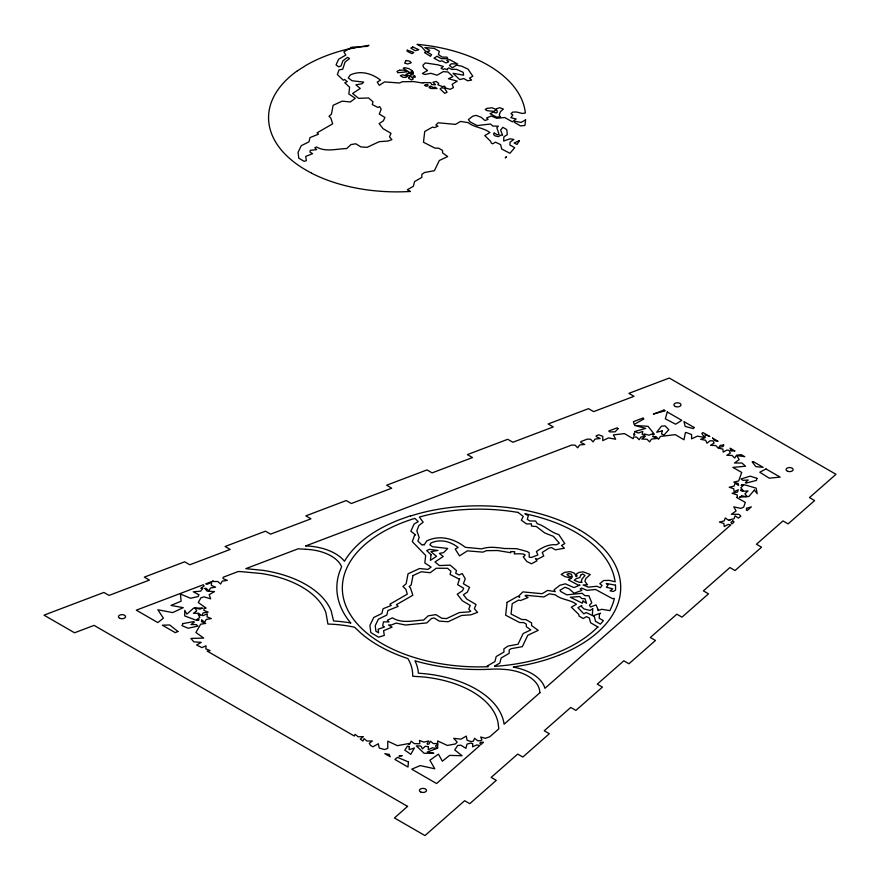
<?xml version="1.0" encoding="UTF-8"?>
<svg xmlns="http://www.w3.org/2000/svg" width="880" height="880" viewBox="0 0 880 880"><rect width="100%" height="100%" fill="white"/><g stroke="black" fill="none" stroke-linecap="round" stroke-linejoin="round"><path stroke-width="1.32" d="M505.307 157.828L506.495 156.728L505.461 157.685M429.715 87.274L429.198 87.648L430.947 88.506L437.008 88.506L435.028 87.109L433.114 87.593L430.507 86.086L429.165 86.867L429.781 87.23M297.396 70.851L306.218 65.219A128.194 74.019 0 0 1 349.019 48.84L368.951 45.309L367.455 46.354L351.868 47.212L343.882 51.854L345.829 55.077L338.624 59.235L336.083 64.889L338.58 66.858L341.066 65.857L342.958 60.742L347.49 57.343L349.525 58.52L345.015 62.117L342.716 69.245L339.042 69.861L337.348 74.536L343.343 80.245L344.619 79.508L347.325 81.598L344.762 82.72L349.613 87.263L348.832 93.984L355.278 98.296L350.284 101.97L342.21 101.134L333.124 105.314L331.408 114.268L328.999 116.281L330.308 117.568A34.639 19.998 0 0 0 330.803 118.03L332.695 123.816L317.108 132.814L318.483 134.2L310.002 137.599L308.957 141.878L301.279 145.651L298.067 152.328L298.771 158.147L304.073 161.337L306.339 160.633L305.734 156.409L312.587 153.692L309.969 152.097L310.31 150.337L316.624 149.611L314.842 147.763L316.503 146.971C325.919 152.394 336.545 148.764 346.665 148.555L351.043 144.54L355.795 143.792L360.844 146.894L367.136 147.334L379.214 141.669L388.047 141.042L391.908 139.623L389.499 136.895L390.995 133.331L383.075 128.667L379.137 123.607L383.372 120.813L384.945 117.447L379.291 114.092L381.194 109.164L379.687 106.623L377.938 107.459L372.262 104.544L373.032 101.838L368.566 97.955L358.644 98.351L352.616 93.478L360.25 88.44L355.872 84.854L361.999 83.776L363.693 82.093L352.088 80.773L348.26 77.935L350.13 75.064C360.393 70.114 371.932 73.392 380.545 80.168L377.245 82.038L379.291 85.305L384.582 81.906L399.443 82.995L402.435 81.73L413.853 81.598L423.071 83.127L422.994 82.577L430.793 82.709L431.706 84.667L435.49 84.689L432.905 82.28L436.183 81.433L438.669 83.336L437.866 84.711L442.508 86.68L444.279 86.108L445.478 87.263L443.982 88.121L441.485 87.857L440.099 88.913L444.785 93.368L447.062 92.158L444.873 88.803L445.709 88.066L450.164 89.331L453.486 87.571L452.111 84.348L457.248 81.125L448.437 78.727L452.958 76.615L448.019 72.006L443.3 71.621L437.107 75.196L430.782 73.293L424.82 74.514L422.367 73.491L427.526 70.51L423.643 67.529L422.851 65.373L425.271 62.92L438.108 64.856L443.311 66.462L441.034 68.233L443.344 69.443L444.851 68.75L447.48 69.905L447.425 68.838L448.613 67.892L451.704 69.399L456.5 69.344L463.221 72.347L463.617 75.174L453.013 73.304L459.712 79.585L463.815 78.551L467.654 80.773L471.592 80.08L469.568 78.1L472.813 76.23L468.05 69.124L461.494 66.11L456.423 65.208L452.419 67.771L449.449 65.461L451.264 63.8L457.633 63.976L449.614 59.62L446.82 60.357L448.712 61.886L445.984 62.931L441.892 60.841L439.802 61.358L434.049 58.223L434.995 57.607A44.352 25.608 0 0 0 436.062 56.881L436.964 56.243L441.298 58.652L447.898 58.707L446.963 57.134L442.2 57.09L438.427 54.637L439.34 51.326L434.203 48.367L424.842 47.575L429.748 50.413L428.758 51.513L426.316 51.458L431.585 54.681L430.452 56.298L424.567 52.624L425.777 51.579L421.85 47.047L417.241 44.429M494.593 666.105L499.862 663.036L501.16 657.954L509.201 653.312L509.19 649.957L511.082 648.692L522.335 646.657L527.769 635.294L538.208 630.355L531.597 625.614L531.597 622.886L525.921 619.608L521.851 619.52L511.049 614.042L512.226 603.702L518.65 600.072L520.487 600.556L528.088 597.531L525.063 595.782L525.602 595.232L543.862 596.948L549.274 593.824L555.28 594.792C561.44 600.028 569.954 599.368 576.422 604.263L571.351 607.2L578.622 614.273L579.172 616.176L583.22 618.508L586.476 616.638L589.369 618.024L590.568 622.754L598.092 627.099M558.756 655.303L559.174 655.127A5.038 2.915 0 0 0 560.769 654.467A141.174 81.51 0 0 0 602.349 627.891L604.923 625.119A142.021 81.994 0 0 0 601.689 546.557M558.657 655.347L558.448 655.424A141.735 81.829 0 0 1 526.999 664.664L513.26 667.095A46.244 26.697 0 0 1 544.929 688.303L730.862 524.887L728.101 524.48L724.262 526.537L723.921 523.523L719.356 522.049L724.218 520.927L725.23 517.968L728.574 520.289L730.147 520.179L729.201 519.871L734.052 518.749L735.075 515.79L738.419 518.111L740.861 516.098L738.848 514.294L731.379 514.294L736.076 510.95L733.777 506.847L740.74 508.398L743.655 507.177L745.338 502.392L736.45 497.354L737.451 497.288L737.176 494.89L732.149 493.273L737.495 492.041L738.287 489.742L734.107 491.744L733.766 488.73L729.201 487.256L734.052 486.134L735.075 483.175L738.573 485.485L738.353 483.582L733.799 482.108L738.65 480.986L741.741 472.439L732.864 467.401L745.547 466.224L741.928 463.001L734.459 463.001L739.156 459.646L736.857 455.554L744.766 456.698L741.202 454.641L736.538 455.224L734.679 458.051L732.05 455.444L726.825 455.301L730.312 453.046L729.025 450.318L727.034 450.032L723.195 452.078L722.854 449.075L718.289 448.184L715.737 445.544L710.523 445.346L714.065 443.135L713.075 440.88L710.072 440.77L706.97 443.19L705.661 440.275L700.7 439.318L705.111 437.69L705.166 434.676L709.764 436.491L702.944 432.553L701.833 433.433L704.506 437.459L697.411 436.128L691.603 438.845L691.603 434.533L686.026 432.443L685.388 432.63L683.98 439.769L675.257 434.643L660.451 436.425L658.504 439.23L655.963 436.59L652.663 436.469L656.656 438.493L651.53 439.076L649.594 441.881L647.042 439.241L641.828 439.043L645.205 436.458L641.058 436.931L639.122 439.725L636.57 437.096L633.523 436.986L633.182 438.724L624.459 433.598L613.382 434.896L615.659 439.241L608.553 437.91L602.756 440.627L602.756 436.315L598.73 434.808L596.321 435.721L596.145 436.557L600.16 438.493L595.034 439.076L593.098 441.881L590.546 439.241L587.345 439.12L580.932 441.551L580.734 442.486L584.749 444.422L579.634 445.005L577.687 447.81L575.135 445.181L571.725 445.049L305.624 545.963M349.041 48.873L354.662 47.652M606.452 583.495L615.186 585.112M504.944 548.493L516.615 548.691L527.164 551.54L529.133 552.695L529.232 557.238L531.575 557.436L537.889 554.95L536.437 551.54C542.311 547.393 549.021 543.939 556.446 544.808L559.339 543.136L553.344 536.327L544.819 532.994L536.382 526.526L531.498 526.097L531.344 523.787L526.603 523.963L521.312 520.223L523.259 516.417L517.968 512.325M305.305 549.252L298.111 548.812L245.773 568.656L263.329 570.394A94.721 54.692 0 0 1 331.155 610.808L333.564 620.972A93.181 53.801 0 0 1 350.746 622.974M305.536 549.274L308.792 549.472A39.842 23.001 0 0 1 341.627 566.742L339.471 572.132A141.339 81.598 0 0 0 350.669 622.985M261.184 573.507L244.2 571.923A29.843 17.226 0 0 0 238.172 571.538L223.157 577.236L223.047 578.6L227.282 580.371L222.244 581.163L220.638 584.034L217.778 581.504L212.553 581.526L213.334 580.965L205.766 583.836L207.372 584.188L211.585 582.395L211.332 585.409L215.567 587.18L210.529 587.972L208.934 590.843L206.074 588.324L204.699 588.324L207.086 591.107L214.511 591.602L209.176 594.616L210.65 598.84L204.028 596.849L200.893 597.861L198.275 602.514L206.096 608.102L204.105 608.091L203.918 610.368L208.153 612.128L203.115 612.92L201.773 615.318L203.104 615.615L207.317 613.833L207.064 616.847L211.299 618.607L206.261 619.399L204.655 622.27L201.63 619.751L201.476 621.654L205.711 623.414L200.673 624.206L195.899 632.5L203.72 638.088L190.894 638.429L193.842 641.861L201.256 642.356L196.603 644.985L201.872 647.614L206.085 645.832L205.832 648.846L210.078 650.617L207.152 651.079L354.31 736.032L355.102 734.349L358.16 736.802L363.385 736.648L360.294 739.09L362.934 741.015L364.056 738.65L367.103 741.092L372.328 740.949L369.237 743.38L370.59 745.437L372.944 746.801L378.356 743.732L379.214 748.022L384.549 749.551L387.772 748.341L387.761 741.147L397.441 745.668L409.277 743.446L408.716 744.271L409.783 744.073L411.158 741.169L414.216 743.611L419.023 743.787L419.859 743.424L419.463 740.41L423.764 742.126L428.604 740.982L427.097 743.875L427.735 744.304L428.945 744.084L430.32 741.169L433.378 743.622L437.701 743.49L437.69 740.938L447.37 745.459L455.411 743.952L457.182 742.137L453.717 738.32L461.043 739.167L466.268 736.087L467.126 740.366L471.339 741.576L473.275 741.224L474.639 738.309L477.697 740.762L480.7 740.674L481.91 739.937L480.678 737.011L485.397 738.309L489.852 736.725L498.729 728.926A14.707 8.492 0 0 0 498.597 727.144L497.959 722.194A90.739 52.393 0 0 0 423.841 677.006L412.698 676.225L412.665 674.707A87.384 50.446 0 0 0 407.891 658.581A141.009 81.411 0 0 1 378.565 645.634A142.351 82.181 0 0 1 360.855 633.16L354.607 627.231A88.132 50.886 0 0 0 330.539 624.151L327.921 624.052L325.919 612.667A89.012 51.392 0 0 0 261.184 573.496M504.966 548.592C497.409 547.525 488.972 546.227 481.701 548.889L470.492 547.778A18.931 10.934 0 0 1 465.124 547.206C454.278 538.615 439.714 534.6 426.789 540.881L424.072 545.061L423.247 544.423L422.092 545.094L417.879 541.079L419.166 537.504L416.856 530.816L418.847 525.569L423.159 522.203L419.364 517.044A136.62 78.881 0 0 1 518.133 512.457M195.195 608.091L199.958 609.136L202.411 608.091L193.655 608.091L186.868 614.108L184.745 610.335L184.723 615.934L195.36 619.949L197.516 620.422L199.1 619.751L196.57 619.762L199.848 617.408L198.209 614.537L200.706 615.087L198.649 613.272L193.424 613.283L196.702 610.929L195.085 608.091M494.758 666.193L495.033 666.347A136.62 78.881 0 0 0 597.795 626.923M410.333 191.499L407.33 189.761L413.38 186.274L414.568 181.588L421.85 177.386L421.839 174.339L424.633 172.469L434.423 170.698L439.307 160.501L447.678 156.541L442.541 152.867L442.541 150.436L438.68 148.203L434.929 148.115L423.489 142.23L424.721 131.494L432.498 127.105L434.467 127.622L437.943 126.225L435.897 125.048L438.174 122.771L455.466 124.388L460.592 121.429L468.259 122.672C474.661 127.776 483.329 127.501 489.962 132.572L484.748 135.575L490.743 141.405L491.194 142.978L492.668 143.825L495.517 142.186L500.61 144.617L501.743 149.061L509.938 153.274L514.69 147.697L509.883 145.002L510.092 142.131L513.843 139.436L510.081 138.809L503.657 140.998L503.888 136.818L507.276 134.706L506.792 129.602L502.854 127.325L500.588 130.086L502.634 135.311L501.105 135.025L498.366 136.653L495.099 135.872L493.559 134.486L494.065 132.77L497.101 134.717L499.136 134.552L496.826 127.688L498.322 126.203L492.822 126.038L490.501 124.003L477.125 125.576L469.788 121.649L468.446 119.526L472.736 116.204L475.992 115.357L481.206 117.293L484.946 120.527L488.114 119.372L486.596 117.942L491.293 116.017L496.749 118.305L504.691 117.513L512.391 121.825L516.131 118.954L510.895 117.678L512.842 115.038L510.972 113.608L512.82 112.09L516.505 112.002L522.357 113.476L525.36 112.981A128.403 74.129 0 0 0 417.252 44.352M606.298 583.627L608.08 584.991L606.408 587.257L612.755 588.797L610.06 590.865L613.294 591.47L615.516 590.194A136.62 78.881 0 0 0 615.472 585.068M601.601 546.59L596.299 541.706A142.736 82.401 0 0 0 579.04 529.628M410.542 516.01A141.735 81.829 0 0 1 579.128 529.716M305.921 545.93A45.661 26.367 0 0 1 344.465 561.286A141.317 81.587 0 0 1 399.256 519.794L408.727 516.417A4.994 2.882 0 0 1 410.377 515.867M410.333 191.466A128.513 74.195 0 0 1 311.575 173.206M311.63 173.173A129.624 74.844 0 0 1 297.374 164.571A127.82 73.799 0 0 1 270.941 131.89A128.722 74.316 0 0 1 297.341 70.818M409.178 746.647L409.167 749.672L414.37 747.989L410.839 754.314L404.822 750.156L407.55 746.031L409.178 746.647M428.34 746.658L428.329 749.672L432.399 747.78L436.535 748.572L427.273 752.048L433.807 753.269L424.116 753.28L416.35 745.899L420.783 745.965L422.499 748.814L425.249 746.24L428.34 746.658M472.67 743.798L472.648 746.812L476.729 744.92L479.853 745.514L436.59 783.541L411.719 769.186L420.222 765.589L434.764 768.79L429.913 760.254L438.449 754.138L442.343 761.2L449.647 755.381L462.077 755.755L454.751 749.947L457.71 745.481L460.878 745.173L465.927 748.341L467.016 744.084L470.789 743.083L472.67 743.798M592.735 608.795L592.361 615.505L586.146 612.535L583.836 613.866L577.962 607.673L581.757 605.484L581.438 606.573L584.078 608.982L590.04 610.401L592.735 608.795M597.971 609.389L597.905 610.588L601.711 609.29L609.829 610.643A136.62 78.881 0 0 0 614.383 598.422L612.458 598.642L595.606 589.49L586.993 590.348L581.724 588.126L580.184 588.764L581.889 590.37L574.101 593.23L568.942 588.742L564.96 587.268L559.966 590.315L560.725 591.525L566.83 594.836L582.175 593.285L584.859 595.639L588.907 595.76L591.789 602.778L589.468 605.198L590.546 606.991L596.057 604.89L597.971 609.389M525.558 119.878L524.942 125.422L520.487 125.928L514.316 122.298L515.207 121.319L521.103 122.419L525.558 119.878M599.5 613.965L599.181 618.255L603.372 620.598A136.62 78.881 0 0 1 600.402 624.14L595.518 621.313L594.275 616.429L592.977 615.802L600.534 613.217L599.5 613.965M408.441 761.926L408.001 767.03L394.867 759.451L397.496 757.361L408.441 761.926M746.559 508.31L746.394 510.169L747.219 510.51L751.355 506.869L746.559 508.31M507.111 602.338L505.637 615.219L519.596 622.512L523.655 622.6L526.339 624.14L526.339 626.692L530.838 629.915L523.149 633.556L518.023 644.248L508.079 646.052L503.921 648.824L503.932 652.058L496.21 656.524L494.912 661.595L487.135 666.094L488.202 666.71A136.62 78.881 0 0 1 347.589 609.675A136.62 78.881 0 0 1 414.843 518.364L418.242 521.62L414.106 524.007L410.861 531.223L415.569 534.941L414.667 535.084L412.302 541.629L425.689 555.478L424.82 562.925L431.09 567.127L427.999 569.393L419.529 568.524L408.045 573.793L406.12 583.814L402.941 586.476L405.955 589.402L407.275 594.165L389.906 604.186L391.193 605.495L383.053 608.751L381.887 613.481L373.725 617.485L369.919 625.416L370.777 632.522L378.565 637.197L384.285 635.415L383.603 630.685L392.073 627.154L388.487 624.954L391.38 624.976L396.121 623.106L405.537 625.02L426.745 622.908L431.596 618.442L434.225 618.024L439.263 621.126L448.129 621.742L461.483 615.483L470.888 614.823L477.587 612.348L474.331 608.674L476.058 604.538L466.807 599.082L463.419 594.748L467.302 592.185L469.546 587.378L463.375 583.715L465.278 578.765L462.187 573.529L459.096 575.003L455.719 573.265L456.478 570.57L450.23 565.136L439.428 565.565L434.962 561.957L443.223 556.512L439.384 553.377L443.542 552.64L447.722 548.46L432.52 546.722L429.88 544.775L431.057 542.971C440.176 538.681 450.461 541.431 458.117 547.448L455.235 549.076L459.514 555.918L467.401 550.847L482.922 552.145L486.431 550.66L497.574 550.528L510.807 552.717L510.664 551.628L514.712 551.705L514.272 553.927C516.208 553.795 530.057 553.124 523.204 556.776L526.801 561.495L531.476 563.772L536.943 560.846L535.447 558.558L537.68 559.185L543.741 555.973L542.223 552.409L549.109 548.086L551.408 547.514L555.412 549.824L564.388 548.251L561.528 545.457L564.795 543.576L558.778 534.567C550.814 532.4 545.017 525.965 537.229 523.688L535.634 521.015L529.793 520.971L527.307 519.343L528.319 515.713L524.887 513.733A136.62 78.881 0 0 1 615.142 581.801L609.532 580.393L603.636 580.514L599.797 583.693L602.052 585.42L600.358 587.708L596.871 586.278L588.291 587.136L583.099 584.947L587.466 584.738L584.98 581.46L585.101 580.536L585.992 578.314L590.271 574.541L583.297 571.857L579.15 572.374L576.07 574.156C578.578 576.455 575.179 577.654 575.828 575.476L574.167 573.045L570.229 571.626L564.696 572.374L561.165 574.409L564.949 576.598L571.637 578.303L568.348 579.865L578.457 585.178L580.019 585.101L573.936 587.598L565.4 583.825L559.944 585.244L554.059 589.82L555.192 591.624L547.734 590.414L542.047 593.703L522.863 591.899L518.485 596.288L519.794 597.036L517.539 596.442L507.111 602.338M431.046 554.774L430.397 560.362L436.535 556.314L430.903 551.694L437.976 550.44L429.407 549.362L426.712 550.55L431.046 554.774M499.51 114.004L499.356 115.313L500.522 116.864L496.562 117.062L490.061 113.696L493.482 112.057L496.155 113.069L497.42 112.112L496.21 108.79L499.774 107.701L503.349 109.076L500.489 111.606L499.51 114.004M407.264 50.16L407.11 51.238L411.862 53.658L412.533 53.317A29.205 16.863 0 0 0 413.116 53.02L413.798 52.481A14.179 8.184 0 0 0 413.391 52.305L407.264 50.16M412.995 575.575L411.202 584.914L409.167 586.619L410.179 587.576A5.819 3.366 0 0 0 410.41 587.785L412.841 595.243L396.462 604.692L398.145 606.397L387.937 610.489L386.815 615.043L378.367 619.19L375.232 625.724L375.892 631.213L378.642 632.863L378.125 629.277L384.494 626.945L382.701 625.845L383.471 621.885L388.96 621.918L387.365 620.257L392.425 617.848C402.072 623.821 413.116 620.543 423.61 620.07L428.23 615.824L435.897 614.625L441.793 618.244L446.545 618.574L459.349 612.568L469.062 611.886L470.723 611.27L468.765 609.059L470.261 605.462L462.385 600.82L457.237 594.22L462.539 590.722L463.683 588.258L457.622 584.65L459.657 578.666L458.964 578.996L450.065 574.431L450.956 571.263L447.546 568.282L436.271 568.238L430.188 572.704L421.168 571.78L412.995 575.575M634.271 433.224L633.842 435.347L634.898 434.687L634.271 433.224M634.59 431.585L638.363 433.026L642.785 431.409L642.169 434.412L644.886 435.721L644.094 433.906L648.835 435.171L653.257 433.565L652.96 435.006L654.291 434.181L648.043 426.327L634.623 425.458L645.733 428.384L634.59 431.585M662.178 430.914L661.562 433.906L663.971 435.061L668.811 429.693L665.06 425.865L661.43 426.184L656.678 432.234L662.178 430.914M756.932 478.324L756.393 480.425L745.91 483.164L745.415 482.548L748.198 479.996L743.006 480.348L741.004 478.962L750.299 476.157L756.932 478.324M667.293 411.972L665.324 418.781L675.62 424.215L681.78 420.343L667.293 411.972M583.033 601.051L582.406 603.218L570.339 597.256L579.59 596.541L581.933 598.598L584.98 598.686L586.52 603.284L583.033 601.051M198.77 594.715L198.231 596.541L190.509 598.246L180.444 594.022L181.093 601.194L171.017 605.407L183.249 607.662L172.656 612.59L157.872 609.785L163.405 618.178L157.817 622.589L136.301 610.17L203.401 584.727L204.116 585.981L200.838 588.335L202.906 588.324L200.662 591.162L193.27 591.8L198.77 594.715M408.98 77.176L408.617 78.298L411.51 79.959L413.281 78.936L410.619 76.23L408.98 77.176M580.602 575.256L579.854 577.577L576.466 578.523L574.2 580.261L579.348 582.362L582.109 582.362L581.229 581.273L581.988 579.095L585.002 575.476L582.615 573.947L580.602 575.256M723.657 444.983L723.14 446.479L718.762 447.491L720.225 445.379L723.657 444.983M694.034 427.416L693.473 428.626L685.212 426.448L683.958 421.597L694.034 427.416M182.941 623.601L181.973 625.647L188.133 628.232L197.923 626.076L196.207 624.558L190.982 624.569L194.26 622.215L193.886 621.566L182.941 623.601M519.365 140.635L517.044 144.43L514.118 143L519.365 140.635M406.153 60.489L404.602 63.074L407.671 63.987L411.29 62.744L409.662 61.204L406.153 60.489M712.536 438.097L715.143 440.836L718.058 441.287L712.536 438.097M754.369 490.105L748.814 496.54L747.241 496.639L744.931 493.757L748 490.941L742.291 491.337L740.443 490.061L743.006 490.435L740.817 487.696L743.611 485.144L741.103 485.309L742.533 484.539L744.766 484.869L756.14 488.147L757.218 493.713L754.369 490.105M618.013 428.659L615.186 431.794L609.906 431.959L608.729 431.013L617.188 427.812L618.013 428.659M732.622 520.982L730.983 522.489L732.061 523.831L733.865 522.247L733.766 521.345L732.622 520.982M407.572 806.388L394.427 817.949L424.963 835.571L464.651 800.712L469.777 803.671L496.298 780.351L491.172 777.392L517.704 754.083L522.83 757.042L549.351 733.722L544.225 730.763L570.757 707.454L575.883 710.402L602.404 687.093L597.278 684.134L623.81 660.814L628.936 663.773L655.457 640.464L650.331 637.505L676.863 614.185L681.989 617.144L708.51 593.835L703.384 590.876L729.916 567.556L735.042 570.515L761.563 547.195L756.437 544.236L782.969 520.927L788.095 523.886L814.616 500.566L809.49 497.607L836 474.309L669.262 378.037L628.903 393.349L634.029 396.308L593.648 411.62L588.522 408.661L548.141 423.973L553.267 426.932L512.875 442.255L507.749 439.296L467.368 454.608L472.494 457.567L432.113 472.879L426.987 469.92L386.606 485.232L391.721 488.191L351.34 503.514L346.214 500.555L305.833 515.867L310.959 518.826L270.578 534.138L265.452 531.179L225.06 546.502L230.186 549.45L189.805 564.773L184.679 561.814L144.298 577.126L149.424 580.085L109.043 595.397L103.917 592.438L44 615.153L74.536 632.786L94.061 625.383L407.572 806.388M483.439 742.357L480.865 744.623L479.831 743.05L480.843 742.247L483.439 742.357M540.067 692.593L504.108 724.196A96.525 55.726 0 0 0 426.921 673.937L418.385 673.167A93.104 53.746 0 0 0 414.997 660.825A142.351 82.192 0 0 0 492.976 669.108A36.487 21.065 0 0 1 499.994 669.13L506.418 669.548A40.48 23.364 0 0 1 539.473 689.711L539.77 691.922A2.948 1.694 0 0 0 540.067 692.582M399.718 755.59L398.992 756.173L402.215 755.667L399.718 755.59M437.701 744.172L435.501 745.91L437.118 748.352L437.701 748.132L437.701 744.172M412.764 46.981L410.795 48.125L415.272 50.71L418.847 49.72L412.764 46.981M412.269 70.642L411.191 71.258L411.983 71.72L410.113 72.798L403.194 68.156L405.02 67.705L408.705 68.585L412.269 70.642M408.804 72.897L405.801 74.624L410.058 75.702L411.862 74.657L408.804 72.897M413.215 72.105L411.07 73.348L413.402 74.162L413.215 72.105M407.561 76.362L405.79 77.385L403.205 77.385L400.301 75.702L402.732 74.833L407.561 76.362M487.08 108.405L485.21 109.494L487.322 110.704L493.68 111.353L495.814 110.308L494.824 108.856L491.81 107.767L487.08 108.405M643.665 419.023L634.161 424.424L633.435 421.641L643.269 417.912L643.665 419.023M741.774 495.946L739.519 497.156L746.724 496.672L741.774 495.946M765.985 468.952L759.792 472.23L769.197 478.17L780.142 477.125L765.985 468.952M425.865 84.634L424.435 85.338L426.492 86.339L428.021 85.69L427.779 84.513L425.865 84.634M399.63 70.213L397.023 71.324L397.76 72.743L406.989 71.841L403.986 70.114L399.63 70.213M177.925 631.51L175.23 632.643L162.338 625.196L169.763 624.987L177.925 631.51M568.557 573.661L566.918 574.31L568.557 575.982L572.451 577.071L571.318 574.101L568.557 573.661M663.982 410.058L653.4 414.073L665.247 410.784L663.982 410.058M734.789 450.945L730.565 450.549L732.094 450.769L730.037 448.195L734.789 450.945M753.456 461.725L752.169 461.923L755.931 466.697L763.147 467.313L753.456 461.725M414.733 75.988L413.039 75.999L413.237 77.176L415.261 77.286L414.733 75.988M389.18 754.468L384.824 753.654L390.258 756.789L389.18 754.468M675.455 406.538A3.553 2.046 0 0 0 680.988 404.987A3.553 2.046 0 0 0 675.895 402.996A3.553 2.046 0 0 0 675.455 406.538M787.809 471.35A3.553 2.046 0 0 0 793.133 469.579A3.553 2.046 0 0 0 787.809 467.808A3.553 2.046 0 0 0 787.809 471.35M120.021 618.387A3.553 2.046 0 0 0 125.554 616.836A3.553 2.046 0 0 0 120.461 614.845A3.553 2.046 0 0 0 120.021 618.387M421.168 792.209A3.553 2.046 0 0 0 426.492 790.438A3.553 2.046 0 0 0 421.168 788.667A3.553 2.046 0 0 0 421.168 792.209"/></g></svg>
